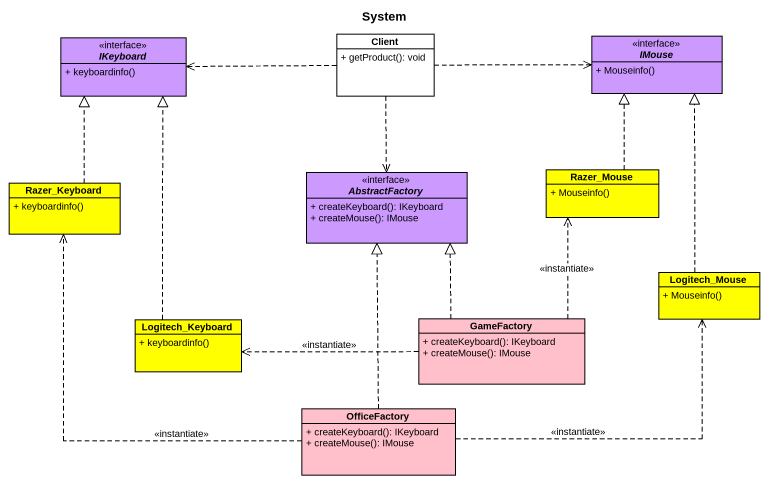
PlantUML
@startuml
title System
hide circle
hide empty members
skinparam classAttributeIconSize 0
interface IKeyboard #CC99FF {
  + keyboardinfo()
}
class Client #FFFFFF {
  + getProduct(): void
}
interface IMouse #CC99FF {
  + Mouseinfo()
}
interface AbstractFactory #CC99FF {
  + createKeyboard(): IKeyboard
  + createMouse(): IMouse
}
class Razer_Mouse #FFFF00 {
  + Mouseinfo()
}
class Razer_Keyboard #FFFF00 {
  + keyboardinfo()
}
class Logitech_Mouse #FFFF00 {
  + Mouseinfo()
}
class Logitech_Keyboard #FFFF00 {
  + keyboardinfo()
}
class GameFactory #FFC0CB {
  + createKeyboard(): IKeyboard
  + createMouse(): IMouse
}
class OfficeFactory #FFC0CB {
  + createKeyboard(): IKeyboard
  + createMouse(): IMouse
}
Client .left.> IKeyboard
Client .right.> IMouse
Client ..> AbstractFactory
Razer_Mouse .up.|> IMouse
Razer_Keyboard .up.|> IKeyboard
Logitech_Mouse .up.|> IMouse
Logitech_Keyboard .up.|> IKeyboard
GameFactory .up.|> AbstractFactory
GameFactory .up.> Razer_Mouse : <<instantiate>>
GameFactory .left.> Logitech_Keyboard : <<instantiate>>
OfficeFactory .up.|> AbstractFactory
OfficeFactory .up.> Razer_Keyboard : <<instantiate>>
OfficeFactory .right.> Logitech_Mouse : <<instantiate>>
@enduml
